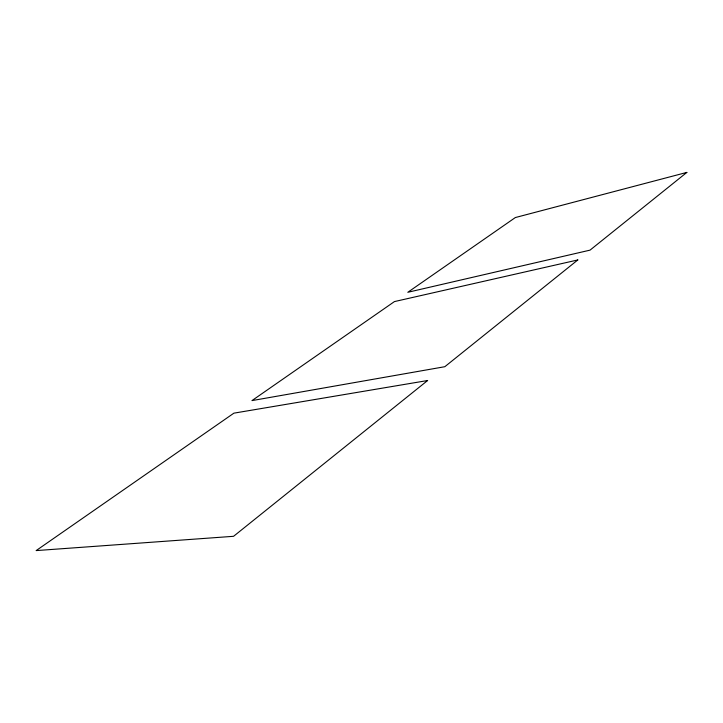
<?xml version="1.0" encoding="UTF-8"?>
<svg xmlns="http://www.w3.org/2000/svg" width="723" height="723" viewBox="0 0 723 723"><rect width="100%" height="100%" fill="white"/><g stroke="black" fill="none" stroke-linecap="round" stroke-linejoin="round"><path stroke-width="1.08" d="M427.609 380.524L233.574 536.303L36.15 550.592L233.9 413.158L427.609 380.524M577.813 259.946L444.826 366.706L251.966 400.605L394.451 301.581L577.813 259.946M686.85 172.408L590.031 250.14L407.808 292.291L515.345 217.551L686.85 172.408"/></g></svg>
